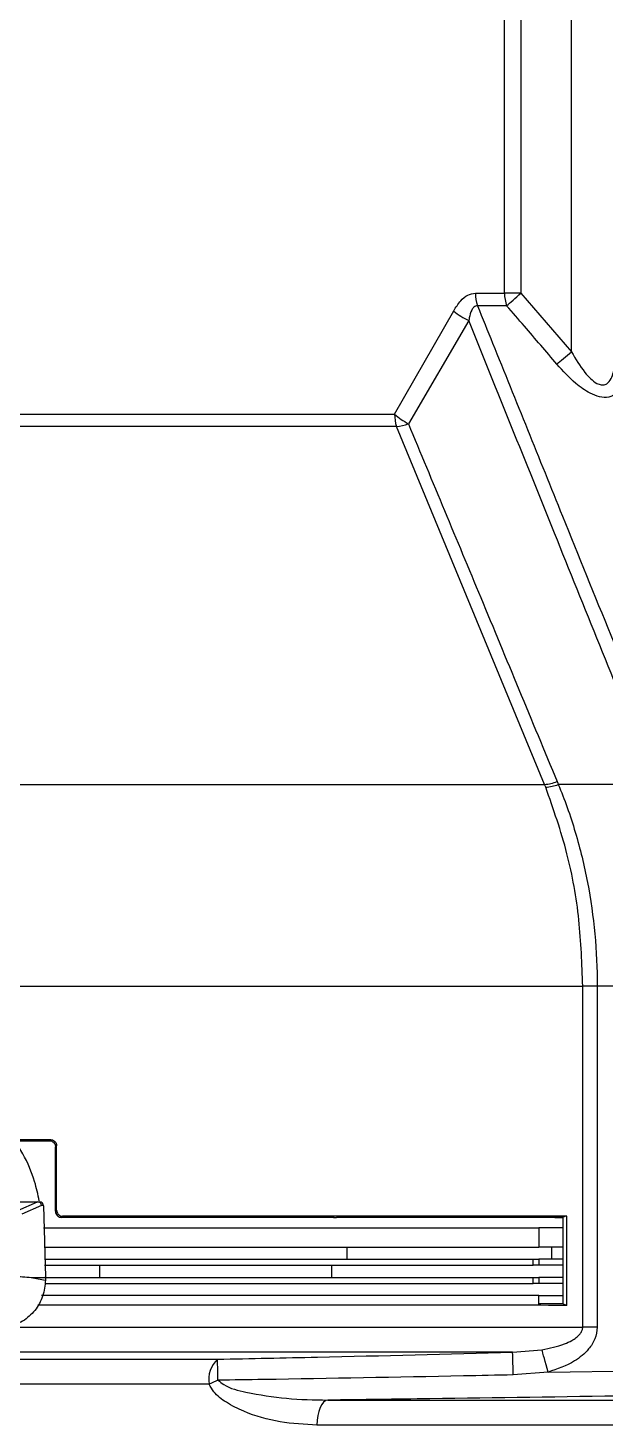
# Model space of a CAD drawing. Extents: x 17.1 to 113.1, y 3.8 to 84.5.
# Drawn here: x 54.854 to 56.287, y 13.342 to 16.809 of the extents above; entities that cross this region are included whole.
import ezdxf

# ---------------------------------------------------------------- set-up
doc = ezdxf.new("R2010")
doc.units = 0
doc.header["$MEASUREMENT"] = 0
doc.layers.add('OBJECT', color=7, linetype='CONTINUOUS')

msp = doc.modelspace()

# ---------------------------------------------------------------- linework, layer by layer
at = {"layer": 'OBJECT'}
for p, q in [((56.037, 16.1509), (56.037, 20.0698)), ((56.0775, 20.0682), (56.0775, 16.1509)), ((56.2034, 16.0058), (56.2034, 20.0607)), ((55.9648, 16.1509), (56.037, 16.1509)), ((56.0775, 16.1509), (56.037, 16.1509)), ((56.0775, 16.1509), (56.2034, 16.0058)), ((55.7641, 15.8509), (55.9109, 16.1068)), ((56.0424, 16.1199), (55.97, 16.1199)), ((55.9484, 16.0829), (55.7983, 15.827)), ((54.7714, 15.8509), (55.7641, 15.8509)), ((55.7687, 15.8199), (54.773, 15.8199)), ((56.1367, 14.9318), (55.7687, 15.8199)), ((52.4078, 14.9318), (56.1367, 14.9318)), ((56.1395, 14.9249), (56.1367, 14.9318)), ((56.4088, 14.9318), (56.1706, 14.9318)), ((52.3133, 14.4318), (56.2312, 14.4318)), ((56.2312, 13.5852), (56.2312, 14.4318)), ((56.2673, 14.4318), (56.2312, 14.4318)), ((56.4708, 14.4318), (56.2673, 14.4318)), ((56.2673, 14.4318), (56.2673, 13.5852)), ((54.9072, 14.0478), (54.9072, 14.0478)), ((54.925, 14.0355), (54.9222, 14.0327)), ((54.9222, 14.0327), (54.9222, 14.0328)), ((54.9222, 13.8728), (54.9222, 14.0327)), ((54.925, 13.8756), (54.925, 14.0355)), ((54.7628, 13.8964), (54.8778, 13.8964)), ((54.8288, 13.8748), (54.8778, 13.8964)), ((54.8877, 13.8869), (54.8387, 13.8654)), ((54.8778, 13.8964), (54.8826, 13.8964)), ((54.8926, 13.8869), (54.8877, 13.8869)), ((54.8926, 13.8867), (54.8972, 13.7105)), ((54.9222, 13.8728), (54.925, 13.8756)), ((54.9222, 13.8727), (54.9222, 13.8728)), ((54.94, 13.8606), (54.9372, 13.8578)), ((54.9372, 13.8578), (54.9372, 13.8578)), ((55.0122, 13.8578), (54.9972, 13.8578)), ((55.0122, 13.8606), (55.0122, 13.8578)), ((55.4625, 13.8578), (55.0122, 13.8578)), ((55.4722, 13.8578), (55.4626, 13.8578)), ((55.4722, 13.8607), (55.4722, 13.8578)), ((55.6122, 13.8608), (55.6122, 13.8578)), ((55.6122, 13.8578), (55.6202, 13.8578)), ((56.1472, 13.8578), (55.6202, 13.8578)), ((56.1472, 13.8611), (56.1472, 13.8578)), ((56.1812, 13.8578), (56.1472, 13.8578)), ((56.1623, 13.8578), (56.1622, 13.8578)), ((56.1812, 13.8578), (56.1827, 13.8578)), ((56.1827, 13.6428), (56.1827, 13.8578)), ((56.1918, 13.6394), (56.1918, 13.8611)), ((54.8928, 13.8318), (56.1222, 13.8318)), ((56.1222, 13.8318), (56.1222, 13.7838)), ((56.1827, 13.8318), (56.1222, 13.8318)), ((54.8941, 13.7838), (56.1222, 13.7838)), ((55.6454, 13.7838), (55.6454, 13.7538)), ((56.1827, 13.7838), (56.1222, 13.7838)), ((56.1537, 13.7838), (56.1537, 13.7538)), ((54.8949, 13.7538), (56.1085, 13.7538)), ((54.8953, 13.7389), (56.1085, 13.7389)), ((55.0315, 13.7389), (55.0315, 13.7089)), ((55.6071, 13.7389), (55.6071, 13.7089)), ((56.1085, 13.7389), (56.1085, 13.7538)), ((56.1085, 13.7538), (56.1222, 13.7538)), ((56.1222, 13.7389), (56.1085, 13.7389)), ((56.1222, 13.7538), (56.1222, 13.7389)), ((56.1827, 13.7538), (56.1222, 13.7538)), ((56.1827, 13.7389), (56.1222, 13.7389)), ((54.8618, 13.7089), (54.8972, 13.7089)), ((54.8961, 13.7089), (56.1085, 13.7089)), ((54.8964, 13.694), (56.1085, 13.694)), ((54.8972, 13.7073), (54.8972, 13.7021)), ((56.1085, 13.694), (56.1085, 13.7089)), ((56.1085, 13.7089), (56.1222, 13.7089)), ((56.1222, 13.694), (56.1085, 13.694)), ((56.1222, 13.7089), (56.1222, 13.694)), ((56.1827, 13.7089), (56.1222, 13.7089)), ((56.1827, 13.694), (56.1222, 13.694)), ((56.1222, 13.664), (54.8876, 13.664)), ((56.1222, 13.64), (56.1222, 13.664)), ((56.1222, 13.664), (56.1827, 13.664)), ((56.1222, 13.64), (54.8785, 13.64)), ((56.1812, 13.6428), (56.1222, 13.6428)), ((56.1918, 13.6394), (56.1812, 13.6428)), ((54.8041, 13.5852), (56.2312, 13.5852)), ((56.2673, 13.5852), (56.2312, 13.5852)), ((56.0572, 13.5233), (54.4138, 13.5233)), ((56.0572, 13.5233), (56.13, 13.5294)), ((53.2198, 13.5058), (55.3246, 13.5058)), ((56.1451, 13.4737), (56.0589, 13.4669)), ((56.1451, 13.4737), (56.4708, 13.4789)), ((55.3038, 13.4439), (53.2406, 13.4439)), ((55.5984, 13.4043), (56.9416, 13.4043)), ((56.8874, 13.3424), (55.5714, 13.3424))]:
    msp.add_line(p, q, dxfattribs=at)
at = {"layer": 'OBJECT', "flags": 128}
for points in [[(56.0424, 16.1199), (56.0459, 16.1229), (56.0497, 16.1263), (56.0538, 16.1299), (56.0582, 16.1338), (56.0628, 16.1379), (56.0676, 16.1422), (56.0725, 16.1465), (56.0775, 16.1509)], [(56.167, 15.9748), (56.1705, 15.9778), (56.1744, 15.9812), (56.1787, 15.9848), (56.1833, 15.9887), (56.1881, 15.9928), (56.1931, 15.997), (56.1982, 16.0014), (56.2034, 16.0058)], [(54.9072, 14.0478), (54.908, 14.0486), (54.91, 14.0506)], [(56.1918, 13.8611), (56.1866, 13.8595), (56.1812, 13.8578)], [(56.1451, 13.4737), (56.1427, 13.4826), (56.1403, 13.4914), (56.1381, 13.4997), (56.136, 13.5075), (56.1341, 13.5145), (56.1324, 13.5205), (56.1311, 13.5256), (56.13, 13.5294)], [(55.5984, 13.4043), (55.5931, 13.4029), (55.588, 13.3992), (55.5834, 13.3933), (55.5793, 13.3856), (55.576, 13.3763), (55.5735, 13.3657), (55.572, 13.3543), (55.5714, 13.3424)]]:
    msp.add_lwpolyline(points, dxfattribs=at)
at = {"layer": 'OBJECT'}
for centre, radius, start, end in [((56.0568, 16.1504), 0.092, 179.6814, 199.3542), ((56.1256, 16.1504), 0.0886, 179.6872, 200.1442), ((56.0179, 16.2339), 0.1662, 229.9059, 245.2778), ((55.8673, 15.8503), 0.1032, 179.6755, 197.1379), ((55.8812, 15.9824), 0.1761, 228.3209, 241.9065), ((55.752, 15.9533), 0.1345, 277.1226, 290.1223), ((56.122, 15.0638), 0.1328, 276.3329, 290.1151), ((56.1266, 15.0573), 0.133, 275.5312, 289.3088), ((54.8826, 13.8864), 0.01, 3, 90), ((54.8826, 13.8864), 0.01, 1.5, 3), ((54.7772, 13.7073), 0.12, 0.7501, 1.5), ((54.7772, 13.7073), 0.12, 0, 0.7501), ((54.7772, 13.7021), 0.12, 359.8086, 0), ((39.1804, 13.0002), 16.8849, 1.58368, 1.7751), ((55.3688, 13.4565), 0.0662, 131.836, 190.9777), ((42.6913, 13.2289), 12.6363, 1.01937, 1.25597), ((55.4812, 13.0753), 0.4091, 112.3442, 115.6976)]:
    msp.add_arc(centre, radius, start, end, dxfattribs=at)
for centre, major_axis, ratio, start_param, end_param in [((54.8778, 13.8864), (-0.00206, 0.00979), 0.992047, 4.559084, 6.071166), ((54.8545, 13.8864), (0.0253, 0.0094), 0.138337, 0.351347, 0.357701), ((55.3906, 15.7714), (2.3412, 0), 0.904333, 4.484542, 4.500054)]:
    msp.add_ellipse(centre, major_axis=major_axis, ratio=ratio, start_param=start_param, end_param=end_param, dxfattribs=at)
for points, knots in [([(55.9109, 16.1068), (55.9163, 16.1157), (55.9259, 16.1315), (55.945, 16.1477), (55.9583, 16.1498), (55.9648, 16.1509)], [0, 0, 0, 0, 0.396711, 0.70683, 1, 1, 1, 1]), ([(55.97, 16.1199), (55.9683, 16.1197), (55.965, 16.1195), (55.9599, 16.1158), (55.9537, 16.1066), (55.9503, 16.0945), (55.9488, 16.0853), (55.9484, 16.0829)], [0, 0, 0, 0, 0.116846, 0.233197, 0.437973, 0.854432, 1, 1, 1, 1]), ([(55.97, 16.1199), (55.9825, 16.0889), (56.0529, 15.9149), (56.2028, 15.5439), (56.3407, 15.2038), (56.4206, 15.0068)], [0, 0, 0, 0, 0.083458, 0.469005, 1, 1, 1, 1]), ([(56.167, 15.9748), (56.1403, 16.0063), (56.099, 16.0549), (56.0572, 16.103), (56.0424, 16.1199)], [0, 0, 0, 0, 0.648491, 1, 1, 1, 1]), ([(56.3863, 14.9995), (56.3112, 15.1849), (56.165, 15.5461), (56.0193, 15.9072), (55.9484, 16.0829)], [0, 0, 0, 0, 0.513344, 1, 1, 1, 1]), ([(56.2034, 16.0058), (56.2137, 15.988), (56.2277, 15.9638), (56.2504, 15.9385), (56.2645, 15.9274), (56.2774, 15.9227), (56.2873, 15.9236), (56.2968, 15.9299), (56.3067, 15.9469), (56.3115, 15.9728), (56.3121, 15.9938), (56.3124, 16.0018)], [0, 0, 0, 0, 0.252396, 0.341468, 0.431196, 0.49019, 0.549439, 0.605131, 0.701098, 0.885221, 1, 1, 1, 1]), ([(56.3348, 15.9708), (56.3336, 15.9534), (56.3316, 15.9265), (56.3156, 15.9016), (56.2968, 15.8914), (56.2737, 15.8922), (56.2451, 15.9037), (56.2075, 15.9301), (56.1822, 15.9581), (56.167, 15.9748)], [0, 0, 0, 0, 0.224316, 0.345841, 0.447966, 0.550598, 0.643264, 0.786621, 1, 1, 1, 1]), ([(55.7983, 15.827), (55.8582, 15.6833), (55.9816, 15.3875), (56.1045, 15.0913), (56.1677, 14.9391)], [0, 0, 0, 0, 0.48595, 1, 1, 1, 1]), ([(56.2312, 14.4318), (56.2293, 14.4867), (56.2254, 14.598), (56.1952, 14.7661), (56.1585, 14.8708), (56.1395, 14.9249)], [0, 0, 0, 0, 0.319252, 0.647793, 1, 1, 1, 1]), ([(56.1677, 14.9391), (56.1687, 14.9367), (56.1697, 14.9344), (56.1706, 14.9318), (56.1706, 14.9318)], [0, 0, 0, 0, 0.999732, 1, 1, 1, 1]), ([(56.1706, 14.9318), (56.1706, 14.9318), (56.186, 14.8959), (56.2149, 14.8137), (56.245, 14.6902), (56.2632, 14.5615), (56.2673, 14.475), (56.2673, 14.4318), (56.2673, 14.4318)], [0, 0, 0, 0, 0.000005, 0.252518, 0.505035, 0.752516, 0.999996, 1, 1, 1, 1]), ([(53.6344, 14.0506), (53.7253, 14.0506), (53.9075, 14.0505), (54.2153, 14.0505), (54.5517, 14.0505), (54.7918, 14.0505), (54.91, 14.0506)], [0, 0, 0, 0, 0.215255, 0.431981, 0.720155, 1, 1, 1, 1]), ([(53.6372, 14.0478), (53.728, 14.0478), (53.9102, 14.0478), (54.2171, 14.0478), (54.5518, 14.0478), (54.7899, 14.0478), (54.9072, 14.0478)], [0, 0, 0, 0, 0.216142, 0.433859, 0.72104, 1, 1, 1, 1]), ([(54.882, 13.8988), (54.8786, 13.9147), (54.8699, 13.9547), (54.8487, 14.005), (54.8276, 14.037), (54.8205, 14.0478)], [0, 0, 0, 0, 0.30549, 0.76702, 1, 1, 1, 1]), ([(54.9072, 14.0478), (54.9083, 14.0477), (54.9111, 14.0475), (54.9153, 14.0458), (54.9191, 14.0424), (54.9217, 14.0379), (54.9221, 14.0345), (54.9222, 14.0328)], [0, 0, 0, 0, 0.13902, 0.354777, 0.570511, 0.785205, 1, 1, 1, 1]), ([(54.91, 14.0506), (54.9117, 14.0504), (54.9151, 14.0501), (54.9197, 14.0474), (54.923, 14.0435), (54.9248, 14.0393), (54.925, 14.0365), (54.925, 14.0355)], [0, 0, 0, 0, 0.218091, 0.4362, 0.653567, 0.868344, 1, 1, 1, 1]), ([(54.9222, 13.8727), (54.9223, 13.8716), (54.9225, 13.8689), (54.9243, 13.8646), (54.9277, 13.8608), (54.9322, 13.8582), (54.9355, 13.8579), (54.9372, 13.8578)], [0, 0, 0, 0, 0.139108, 0.354906, 0.570675, 0.785286, 1, 1, 1, 1]), ([(54.925, 13.8756), (54.9252, 13.874), (54.9255, 13.8706), (54.928, 13.8661), (54.9318, 13.8627), (54.936, 13.8609), (54.9388, 13.8607), (54.94, 13.8606)], [0, 0, 0, 0, 0.210613, 0.421164, 0.633532, 0.848978, 1, 1, 1, 1]), ([(54.9972, 13.8578), (54.9947, 13.8578), (54.9848, 13.8578), (54.9648, 13.8578), (54.9472, 13.8578), (54.9372, 13.8578)], [0, 0, 0, 0, 0.124522, 0.499558, 1, 1, 1, 1]), ([(55.0122, 13.8606), (55.0047, 13.8606), (54.9897, 13.8606), (54.9657, 13.8606), (54.9491, 13.8606), (54.94, 13.8606)], [0, 0, 0, 0, 0.312019, 0.624039, 1, 1, 1, 1]), ([(55.4722, 13.8607), (55.4344, 13.8607), (55.3587, 13.8607), (55.2061, 13.8606), (55.0896, 13.8606), (55.0122, 13.8606)], [0, 0, 0, 0, 0.2515706, 0.5031414, 1, 1, 1, 1]), ([(55.6122, 13.8608), (55.6005, 13.8608), (55.5773, 13.8608), (55.5307, 13.8607), (55.4955, 13.8607), (55.4722, 13.8607)], [0, 0, 0, 0, 0.251493, 0.502986, 1, 1, 1, 1]), ([(55.6122, 13.8578), (55.6007, 13.8578), (55.5775, 13.8578), (55.531, 13.8578), (55.4957, 13.8578), (55.4722, 13.8578)], [0, 0, 0, 0, 0.250102, 0.500204, 1, 1, 1, 1]), ([(56.1472, 13.8611), (56.1039, 13.8611), (56.0173, 13.861), (55.8409, 13.8609), (55.7031, 13.8608), (55.6122, 13.8608)], [0, 0, 0, 0, 0.25383, 0.507659, 1, 1, 1, 1]), ([(56.1918, 13.8611), (56.1888, 13.8611), (56.1828, 13.8611), (56.1739, 13.8611), (56.165, 13.8611), (56.1561, 13.8611), (56.1501, 13.8611), (56.1472, 13.8611)], [0, 0, 0, 0, 0.204305, 0.403229, 0.602155, 0.801079, 1, 1, 1, 1]), ([(56.1623, 13.8578), (56.1631, 13.8578), (56.1698, 13.8578), (56.1764, 13.8578), (56.1822, 13.8578)], [0, 0, 0, 0, 0.1274938, 1, 1, 1, 1]), ([(54.7746, 13.718), (54.7753, 13.7179), (54.7788, 13.7174), (54.7936, 13.7152), (54.822, 13.7112), (54.8475, 13.7097), (54.8618, 13.7089)], [0, 0, 0, 0, 0.024147, 0.120738, 0.507103, 1, 1, 1, 1]), ([(54.8972, 13.7017), (54.8959, 13.6883), (54.8931, 13.6613), (54.8723, 13.6257), (54.8426, 13.5983), (54.8177, 13.5897), (54.8057, 13.5856)], [0, 0, 0, 0, 0.253583, 0.507165, 0.760847, 1, 1, 1, 1]), ([(56.1918, 13.6394), (56.1897, 13.6394), (56.0844, 13.6395), (55.8667, 13.6396), (55.5237, 13.6398), (55.1929, 13.6399), (54.9736, 13.6399), (54.878, 13.64)], [0, 0, 0, 0, 0.005313, 0.268662, 0.53285, 0.796198, 1, 1, 1, 1]), ([(56.13, 13.5294), (56.149, 13.5332), (56.1746, 13.5382), (56.2062, 13.5525), (56.2218, 13.5632), (56.2296, 13.5756), (56.2311, 13.5816), (56.2312, 13.5847), (56.2312, 13.5852)], [0, 0, 0, 0, 0.476054, 0.640497, 0.854535, 0.926508, 0.987725, 1, 1, 1, 1]), ([(56.2673, 13.5852), (56.2661, 13.5753), (56.2636, 13.5555), (56.2437, 13.5257), (56.2054, 13.494), (56.1679, 13.4814), (56.1451, 13.4737)], [0, 0, 0, 0, 0.16794, 0.334632, 0.594445, 1, 1, 1, 1]), ([(55.3246, 13.5058), (55.4073, 13.5075), (55.6515, 13.5123), (55.8957, 13.5189), (56.0572, 13.5233)], [0, 0, 0, 0, 0.33844, 1, 1, 1, 1]), ([(56.0589, 13.4669), (56.0175, 13.466), (55.8109, 13.4616), (55.5665, 13.4572), (55.3634, 13.4542), (55.3257, 13.4537)], [0, 0, 0, 0, 0.169099, 0.845499, 1, 1, 1, 1]), ([(55.3257, 13.4537), (55.3303, 13.4499), (55.3503, 13.4338), (55.4101, 13.4206), (55.4959, 13.4063), (55.5641, 13.405), (55.5984, 13.4043)], [0, 0, 0, 0, 0.0630612, 0.2691172, 0.6319316, 1, 1, 1, 1]), ([(55.5714, 13.3424), (55.5408, 13.3438), (55.4797, 13.3468), (55.4032, 13.3687), (55.3485, 13.396), (55.3179, 13.4187), (55.3074, 13.4374), (55.3038, 13.4439)], [0, 0, 0, 0, 0.318535, 0.636337, 0.797116, 0.929766, 1, 1, 1, 1]), ([(56.4718, 13.4169), (56.4305, 13.4162), (56.2238, 13.4128), (55.9327, 13.4084), (55.6829, 13.4054), (55.5984, 13.4043)], [0, 0, 0, 0, 0.14196, 0.7098, 1, 1, 1, 1])]:
    msp.add_open_spline(points, degree=3, knots=knots, dxfattribs=at)

doc.saveas('drawing.dxf')
